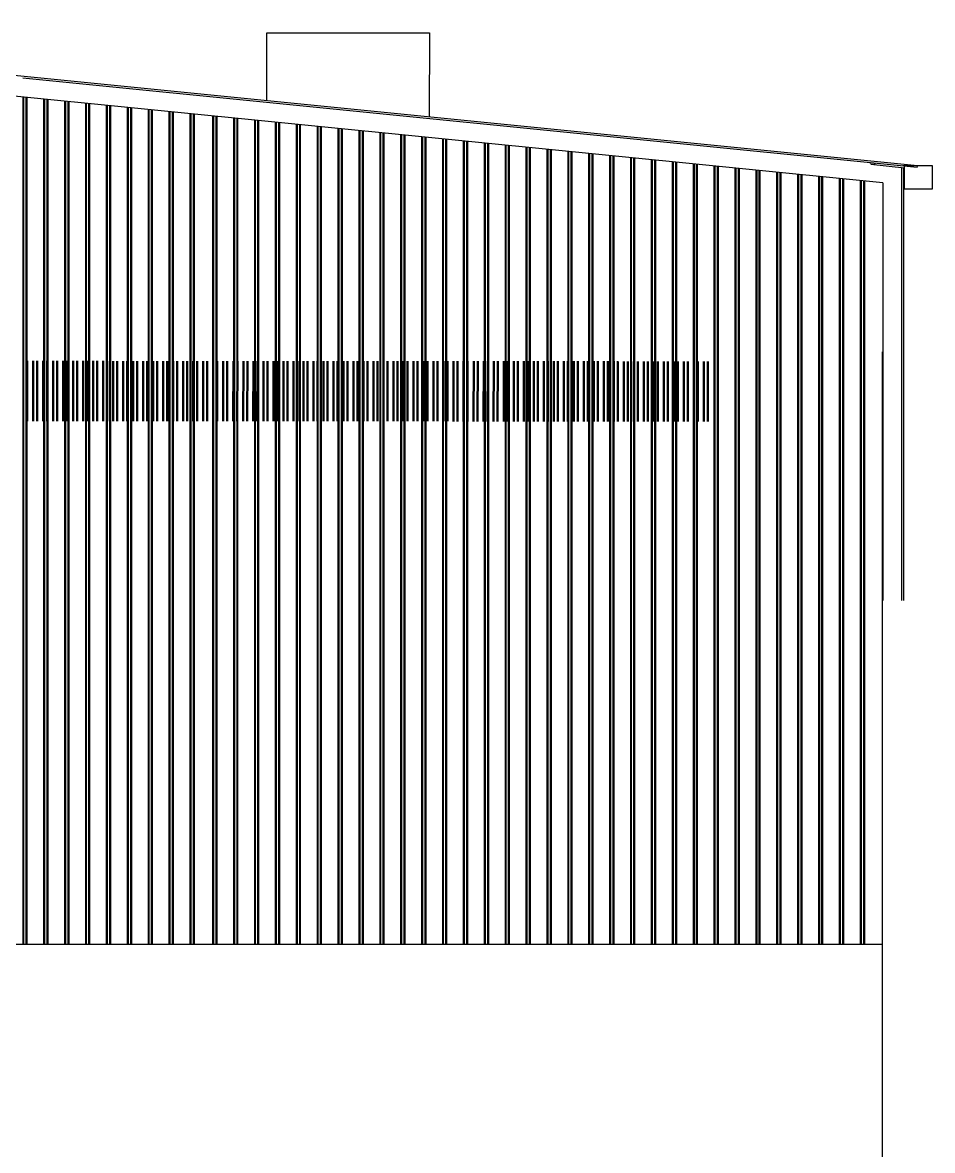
# Model space of a CAD drawing. Header units: metres. Extents: x 2267060 to 2267206, y 3909 to 3962.
# Drawn here: x 2267135.471 to 2267139.368, y 3948.358 to 3953.186 of the extents above; entities that cross this region are included whole.
import ezdxf

# ---------------------------------------------------------------- set-up
doc = ezdxf.new("R2010")
doc.units = ezdxf.units.M
doc.header["$LTSCALE"] = 3.5
doc.header["$MEASUREMENT"] = 0
doc.layers.get('0').update_dxf_attribs({"linetype": 'CONTINUOUS'})

msp = doc.modelspace()

# ---------------------------------------------------------------- linework, layer by layer
for p, q in [((2267139.30319, 3952.57292), (2267133.16419, 3953.186)), ((2267139.30319, 3952.57292), (2267133.16419, 3953.186)), ((2267136.51786, 3952.85322), (2267136.51805, 3953.14235)), ((2267136.51805, 3953.14235), (2267137.21437, 3953.1419)), ((2267137.21437, 3953.1419), (2267137.21247, 3952.78385)), ((2267139.15585, 3952.49973), (2267133.16617, 3953.0979)), ((2267139.15585, 3952.49973), (2267133.16617, 3953.0979)), ((2267139.3024, 3952.56501), (2267135.4722, 3952.94752)), ((2267139.3024, 3952.56501), (2267135.4722, 3952.94752)), ((2267135.4722, 3952.86761), (2267135.4722, 3949.24077)), ((2267135.4722, 3952.86761), (2267135.4722, 3949.24077)), ((2267135.47617, 3952.86721), (2267135.47617, 3949.24077)), ((2267135.47617, 3952.86721), (2267135.47617, 3949.24077)), ((2267135.48611, 3952.86622), (2267135.48611, 3949.24077)), ((2267135.48611, 3952.86622), (2267135.48611, 3949.24077)), ((2267135.49009, 3952.86582), (2267135.49009, 3949.24077)), ((2267135.49009, 3952.86582), (2267135.49009, 3949.24077)), ((2267135.56165, 3952.85867), (2267135.56165, 3949.24077)), ((2267135.56165, 3952.85867), (2267135.56165, 3949.24077)), ((2267135.56165, 3952.85867), (2267135.56165, 3949.24077)), ((2267135.56165, 3952.85867), (2267135.56165, 3949.24077)), ((2267135.56563, 3952.85828), (2267135.56563, 3949.24077)), ((2267135.56563, 3952.85828), (2267135.56563, 3949.24077)), ((2267135.56563, 3952.85828), (2267135.56563, 3949.24077)), ((2267135.56563, 3952.85828), (2267135.56563, 3949.24077)), ((2267135.57557, 3952.85728), (2267135.57557, 3949.24077)), ((2267135.57557, 3952.85728), (2267135.57557, 3949.24077)), ((2267135.57557, 3952.85728), (2267135.57557, 3949.24077)), ((2267135.57557, 3952.85728), (2267135.57557, 3949.24077)), ((2267135.57954, 3952.85689), (2267135.57954, 3949.24077)), ((2267135.57954, 3952.85689), (2267135.57954, 3949.24077)), ((2267135.57954, 3952.85689), (2267135.57954, 3949.24077)), ((2267135.57954, 3952.85689), (2267135.57954, 3949.24077)), ((2267135.65111, 3952.84974), (2267135.65111, 3949.24077)), ((2267135.65111, 3952.84974), (2267135.65111, 3949.24077)), ((2267135.65509, 3952.84934), (2267135.65509, 3949.24077)), ((2267135.65509, 3952.84934), (2267135.65509, 3949.24077)), ((2267135.66503, 3952.84835), (2267135.66503, 3949.24077)), ((2267135.66503, 3952.84835), (2267135.66503, 3949.24077)), ((2267135.669, 3952.84795), (2267135.669, 3949.24077)), ((2267135.669, 3952.84795), (2267135.669, 3949.24077)), ((2267135.74057, 3952.8408), (2267135.74057, 3949.24077)), ((2267135.74057, 3952.8408), (2267135.74057, 3949.24077)), ((2267135.74454, 3952.84041), (2267135.74454, 3949.24077)), ((2267135.74454, 3952.84041), (2267135.74454, 3949.24077)), ((2267135.75448, 3952.83942), (2267135.75448, 3949.24077)), ((2267135.75448, 3952.83942), (2267135.75448, 3949.24077)), ((2267135.75846, 3952.83902), (2267135.75846, 3949.24077)), ((2267135.75846, 3952.83902), (2267135.75846, 3949.24077)), ((2267135.83003, 3952.83187), (2267135.83003, 3949.24077)), ((2267135.83003, 3952.83187), (2267135.83003, 3949.24077)), ((2267135.834, 3952.83147), (2267135.834, 3949.24077)), ((2267135.834, 3952.83147), (2267135.834, 3949.24077)), ((2267135.84394, 3952.83048), (2267135.84394, 3949.24077)), ((2267135.84394, 3952.83048), (2267135.84394, 3949.24077)), ((2267135.84792, 3952.83008), (2267135.84792, 3949.24077)), ((2267135.84792, 3952.83008), (2267135.84792, 3949.24077)), ((2267135.91948, 3952.82294), (2267135.91948, 3949.24077)), ((2267135.91948, 3952.82294), (2267135.91948, 3949.24077)), ((2267135.92346, 3952.82254), (2267135.92346, 3949.24077)), ((2267135.92346, 3952.82254), (2267135.92346, 3949.24077)), ((2267135.9334, 3952.82155), (2267135.9334, 3949.24077)), ((2267135.9334, 3952.82155), (2267135.9334, 3949.24077)), ((2267135.93737, 3952.82115), (2267135.93737, 3949.24077)), ((2267135.93737, 3952.82115), (2267135.93737, 3949.24077)), ((2267136.00894, 3952.814), (2267136.00894, 3949.24077)), ((2267136.00894, 3952.814), (2267136.00894, 3949.24077)), ((2267136.01292, 3952.81361), (2267136.01292, 3949.24077)), ((2267136.01292, 3952.81361), (2267136.01292, 3949.24077)), ((2267136.02286, 3952.81261), (2267136.02286, 3949.24077)), ((2267136.02286, 3952.81261), (2267136.02286, 3949.24077)), ((2267136.02683, 3952.81222), (2267136.02683, 3949.24077)), ((2267136.02683, 3952.81222), (2267136.02683, 3949.24077)), ((2267136.0984, 3952.80507), (2267136.0984, 3949.24077)), ((2267136.0984, 3952.80507), (2267136.0984, 3949.24077)), ((2267136.10237, 3952.80467), (2267136.10237, 3949.24077)), ((2267136.10237, 3952.80467), (2267136.10237, 3949.24077)), ((2267136.11231, 3952.80368), (2267136.11231, 3949.24077)), ((2267136.11231, 3952.80368), (2267136.11231, 3949.24077)), ((2267136.11629, 3952.80328), (2267136.11629, 3949.24077)), ((2267136.11629, 3952.80328), (2267136.11629, 3949.24077)), ((2267136.18786, 3952.79614), (2267136.18786, 3949.24077)), ((2267136.18786, 3952.79614), (2267136.18786, 3949.24077)), ((2267136.19183, 3952.79574), (2267136.19183, 3949.24077)), ((2267136.19183, 3952.79574), (2267136.19183, 3949.24077)), ((2267136.20177, 3952.79475), (2267136.20177, 3949.24077)), ((2267136.20177, 3952.79475), (2267136.20177, 3949.24077)), ((2267136.20575, 3952.79435), (2267136.20575, 3949.24077)), ((2267136.20575, 3952.79435), (2267136.20575, 3949.24077)), ((2267136.28526, 3952.78641), (2267136.28526, 3949.24077)), ((2267136.28526, 3952.78641), (2267136.28526, 3949.24077)), ((2267136.28924, 3952.78601), (2267136.28924, 3949.24077)), ((2267136.28924, 3952.78601), (2267136.28924, 3949.24077)), ((2267136.29918, 3952.78502), (2267136.29918, 3949.24077)), ((2267136.29918, 3952.78502), (2267136.29918, 3949.24077)), ((2267136.30316, 3952.78462), (2267136.30316, 3949.24077)), ((2267136.30316, 3952.78462), (2267136.30316, 3949.24077)), ((2267136.37472, 3952.77747), (2267136.37472, 3949.24077)), ((2267136.37472, 3952.77747), (2267136.37472, 3949.24077)), ((2267136.3787, 3952.77708), (2267136.3787, 3949.24077)), ((2267136.3787, 3952.77708), (2267136.3787, 3949.24077)), ((2267136.38864, 3952.77608), (2267136.38864, 3949.24077)), ((2267136.38864, 3952.77608), (2267136.38864, 3949.24077)), ((2267136.39261, 3952.77569), (2267136.39261, 3949.24077)), ((2267136.39261, 3952.77569), (2267136.39261, 3949.24077)), ((2267136.46418, 3952.76854), (2267136.46418, 3949.24077)), ((2267136.46418, 3952.76854), (2267136.46418, 3949.24077)), ((2267136.46815, 3952.76814), (2267136.46815, 3949.24077)), ((2267136.46815, 3952.76814), (2267136.46815, 3949.24077)), ((2267136.47809, 3952.76715), (2267136.47809, 3949.24077)), ((2267136.47809, 3952.76715), (2267136.47809, 3949.24077)), ((2267136.48207, 3952.76675), (2267136.48207, 3949.24077)), ((2267136.48207, 3952.76675), (2267136.48207, 3949.24077)), ((2267136.55364, 3952.75961), (2267136.55364, 3949.24077)), ((2267136.55364, 3952.75961), (2267136.55364, 3949.24077)), ((2267136.55761, 3952.75921), (2267136.55761, 3949.24077)), ((2267136.55761, 3952.75921), (2267136.55761, 3949.24077)), ((2267136.56755, 3952.75822), (2267136.56755, 3949.24077)), ((2267136.56755, 3952.75822), (2267136.56755, 3949.24077)), ((2267136.57153, 3952.75782), (2267136.57153, 3949.24077)), ((2267136.57153, 3952.75782), (2267136.57153, 3949.24077)), ((2267136.64309, 3952.75067), (2267136.64309, 3949.24077)), ((2267136.64309, 3952.75067), (2267136.64309, 3949.24077)), ((2267136.64707, 3952.75028), (2267136.64707, 3949.24077)), ((2267136.64707, 3952.75028), (2267136.64707, 3949.24077)), ((2267136.65701, 3952.74928), (2267136.65701, 3949.24077)), ((2267136.65701, 3952.74928), (2267136.65701, 3949.24077)), ((2267136.66099, 3952.74889), (2267136.66099, 3949.24077)), ((2267136.66099, 3952.74889), (2267136.66099, 3949.24077)), ((2267136.73255, 3952.74174), (2267136.73255, 3949.24077)), ((2267136.73255, 3952.74174), (2267136.73255, 3949.24077)), ((2267136.73653, 3952.74134), (2267136.73653, 3949.24077)), ((2267136.73653, 3952.74134), (2267136.73653, 3949.24077)), ((2267136.74647, 3952.74035), (2267136.74647, 3949.24077)), ((2267136.74647, 3952.74035), (2267136.74647, 3949.24077)), ((2267136.75044, 3952.73995), (2267136.75044, 3949.24077)), ((2267136.75044, 3952.73995), (2267136.75044, 3949.24077)), ((2267136.82201, 3952.7328), (2267136.82201, 3949.24077)), ((2267136.82201, 3952.7328), (2267136.82201, 3949.24077)), ((2267136.82598, 3952.73241), (2267136.82598, 3949.24077)), ((2267136.82598, 3952.73241), (2267136.82598, 3949.24077)), ((2267136.83592, 3952.73142), (2267136.83592, 3949.24077)), ((2267136.83592, 3952.73142), (2267136.83592, 3949.24077)), ((2267136.8399, 3952.73102), (2267136.8399, 3949.24077)), ((2267136.8399, 3952.73102), (2267136.8399, 3949.24077)), ((2267136.91147, 3952.72387), (2267136.91147, 3949.24077)), ((2267136.91147, 3952.72387), (2267136.91147, 3949.24077)), ((2267136.91544, 3952.72347), (2267136.91544, 3949.24077)), ((2267136.91544, 3952.72347), (2267136.91544, 3949.24077)), ((2267136.92538, 3952.72248), (2267136.92538, 3949.24077)), ((2267136.92538, 3952.72248), (2267136.92538, 3949.24077)), ((2267136.92936, 3952.72208), (2267136.92936, 3949.24077)), ((2267136.92936, 3952.72208), (2267136.92936, 3949.24077)), ((2267137.00092, 3952.71494), (2267137.00092, 3949.24077)), ((2267137.00092, 3952.71494), (2267137.00092, 3949.24077)), ((2267137.0049, 3952.71454), (2267137.0049, 3949.24077)), ((2267137.0049, 3952.71454), (2267137.0049, 3949.24077)), ((2267137.01484, 3952.71355), (2267137.01484, 3949.24077)), ((2267137.01484, 3952.71355), (2267137.01484, 3949.24077)), ((2267137.01881, 3952.71315), (2267137.01881, 3949.24077)), ((2267137.01881, 3952.71315), (2267137.01881, 3949.24077)), ((2267137.09038, 3952.706), (2267137.09038, 3949.24077)), ((2267137.09038, 3952.706), (2267137.09038, 3949.24077)), ((2267137.09436, 3952.70561), (2267137.09436, 3949.24077)), ((2267137.09436, 3952.70561), (2267137.09436, 3949.24077)), ((2267137.1043, 3952.70461), (2267137.1043, 3949.24077)), ((2267137.1043, 3952.70461), (2267137.1043, 3949.24077)), ((2267137.10827, 3952.70422), (2267137.10827, 3949.24077)), ((2267137.10827, 3952.70422), (2267137.10827, 3949.24077)), ((2267137.17984, 3952.69707), (2267137.17984, 3949.24077)), ((2267137.17984, 3952.69707), (2267137.17984, 3949.24077)), ((2267137.18381, 3952.69667), (2267137.18381, 3949.24077)), ((2267137.18381, 3952.69667), (2267137.18381, 3949.24077)), ((2267137.19375, 3952.69568), (2267137.19375, 3949.24077)), ((2267137.19375, 3952.69568), (2267137.19375, 3949.24077)), ((2267137.19773, 3952.69528), (2267137.19773, 3949.24077)), ((2267137.19773, 3952.69528), (2267137.19773, 3949.24077)), ((2267137.2693, 3952.68814), (2267137.2693, 3949.24077)), ((2267137.2693, 3952.68814), (2267137.2693, 3949.24077)), ((2267137.27327, 3952.68774), (2267137.27327, 3949.24077)), ((2267137.27327, 3952.68774), (2267137.27327, 3949.24077)), ((2267137.28321, 3952.68675), (2267137.28321, 3949.24077)), ((2267137.28321, 3952.68675), (2267137.28321, 3949.24077)), ((2267137.28719, 3952.68635), (2267137.28719, 3949.24077)), ((2267137.28719, 3952.68635), (2267137.28719, 3949.24077)), ((2267137.35875, 3952.6792), (2267137.35875, 3949.24077)), ((2267137.35875, 3952.6792), (2267137.35875, 3949.24077)), ((2267137.36273, 3952.6788), (2267137.36273, 3949.24077)), ((2267137.36273, 3952.6788), (2267137.36273, 3949.24077)), ((2267137.37267, 3952.67781), (2267137.37267, 3949.24077)), ((2267137.37267, 3952.67781), (2267137.37267, 3949.24077)), ((2267137.37664, 3952.67741), (2267137.37664, 3949.24077)), ((2267137.37664, 3952.67741), (2267137.37664, 3949.24077)), ((2267137.44821, 3952.67027), (2267137.44821, 3949.24077)), ((2267137.44821, 3952.67027), (2267137.44821, 3949.24077)), ((2267137.45219, 3952.66987), (2267137.45219, 3949.24077)), ((2267137.45219, 3952.66987), (2267137.45219, 3949.24077)), ((2267137.46213, 3952.66888), (2267137.46213, 3949.24077)), ((2267137.46213, 3952.66888), (2267137.46213, 3949.24077)), ((2267137.4661, 3952.66848), (2267137.4661, 3949.24077)), ((2267137.4661, 3952.66848), (2267137.4661, 3949.24077)), ((2267137.53767, 3952.66133), (2267137.53767, 3949.24077)), ((2267137.53767, 3952.66133), (2267137.53767, 3949.24077)), ((2267137.54164, 3952.66094), (2267137.54164, 3949.24077)), ((2267137.54164, 3952.66094), (2267137.54164, 3949.24077)), ((2267137.55158, 3952.65994), (2267137.55158, 3949.24077)), ((2267137.55158, 3952.65994), (2267137.55158, 3949.24077)), ((2267137.55556, 3952.65955), (2267137.55556, 3949.24077)), ((2267137.55556, 3952.65955), (2267137.55556, 3949.24077)), ((2267137.62713, 3952.6524), (2267137.62713, 3949.24077)), ((2267137.62713, 3952.6524), (2267137.62713, 3949.24077)), ((2267137.6311, 3952.652), (2267137.6311, 3949.24077)), ((2267137.6311, 3952.652), (2267137.6311, 3949.24077)), ((2267137.64104, 3952.65101), (2267137.64104, 3949.24077)), ((2267137.64104, 3952.65101), (2267137.64104, 3949.24077)), ((2267137.64502, 3952.65061), (2267137.64502, 3949.24077)), ((2267137.64502, 3952.65061), (2267137.64502, 3949.24077)), ((2267137.71658, 3952.64347), (2267137.71658, 3949.24077)), ((2267137.71658, 3952.64347), (2267137.71658, 3949.24077)), ((2267137.72056, 3952.64307), (2267137.72056, 3949.24077)), ((2267137.72056, 3952.64307), (2267137.72056, 3949.24077)), ((2267137.7305, 3952.64208), (2267137.7305, 3949.24077)), ((2267137.7305, 3952.64208), (2267137.7305, 3949.24077)), ((2267137.73447, 3952.64168), (2267137.73447, 3949.24077)), ((2267137.73447, 3952.64168), (2267137.73447, 3949.24077)), ((2267137.80604, 3952.63453), (2267137.80604, 3949.24077)), ((2267137.80604, 3952.63453), (2267137.80604, 3949.24077)), ((2267137.81002, 3952.63414), (2267137.81002, 3949.24077)), ((2267137.81002, 3952.63414), (2267137.81002, 3949.24077)), ((2267137.81996, 3952.63314), (2267137.81996, 3949.24077)), ((2267137.81996, 3952.63314), (2267137.81996, 3949.24077)), ((2267137.82393, 3952.63275), (2267137.82393, 3949.24077)), ((2267137.82393, 3952.63275), (2267137.82393, 3949.24077)), ((2267137.8955, 3952.6256), (2267137.8955, 3949.24077)), ((2267137.8955, 3952.6256), (2267137.8955, 3949.24077)), ((2267137.89947, 3952.6252), (2267137.89947, 3949.24077)), ((2267137.89947, 3952.6252), (2267137.89947, 3949.24077)), ((2267137.90941, 3952.62421), (2267137.90941, 3949.24077)), ((2267137.90941, 3952.62421), (2267137.90941, 3949.24077)), ((2267137.91339, 3952.62381), (2267137.91339, 3949.24077)), ((2267137.91339, 3952.62381), (2267137.91339, 3949.24077)), ((2267137.98495, 3952.61666), (2267137.98495, 3949.24077)), ((2267137.98495, 3952.61666), (2267137.98495, 3949.24077)), ((2267137.98893, 3952.61627), (2267137.98893, 3949.24077)), ((2267137.98893, 3952.61627), (2267137.98893, 3949.24077)), ((2267137.99887, 3952.61528), (2267137.99887, 3949.24077)), ((2267137.99887, 3952.61528), (2267137.99887, 3949.24077)), ((2267138.00285, 3952.61488), (2267138.00285, 3949.24077)), ((2267138.00285, 3952.61488), (2267138.00285, 3949.24077)), ((2267138.07441, 3952.60773), (2267138.07441, 3949.24077)), ((2267138.07441, 3952.60773), (2267138.07441, 3949.24077)), ((2267138.07839, 3952.60733), (2267138.07839, 3949.24077)), ((2267138.07839, 3952.60733), (2267138.07839, 3949.24077)), ((2267138.08833, 3952.60634), (2267138.08833, 3949.24077)), ((2267138.08833, 3952.60634), (2267138.08833, 3949.24077)), ((2267138.0923, 3952.60594), (2267138.0923, 3949.24077)), ((2267138.0923, 3952.60594), (2267138.0923, 3949.24077)), ((2267138.16387, 3952.5988), (2267138.16387, 3949.24077)), ((2267138.16387, 3952.5988), (2267138.16387, 3949.24077)), ((2267138.16785, 3952.5984), (2267138.16785, 3949.24077)), ((2267138.16785, 3952.5984), (2267138.16785, 3949.24077)), ((2267138.17779, 3952.59741), (2267138.17779, 3949.24077)), ((2267138.17779, 3952.59741), (2267138.17779, 3949.24077)), ((2267138.18176, 3952.59701), (2267138.18176, 3949.24077)), ((2267138.18176, 3952.59701), (2267138.18176, 3949.24077)), ((2267138.25333, 3952.58986), (2267138.25333, 3949.24077)), ((2267138.25333, 3952.58986), (2267138.25333, 3949.24077)), ((2267138.2573, 3952.58947), (2267138.2573, 3949.24077)), ((2267138.2573, 3952.58947), (2267138.2573, 3949.24077)), ((2267138.26724, 3952.58847), (2267138.26724, 3949.24077)), ((2267138.26724, 3952.58847), (2267138.26724, 3949.24077)), ((2267138.27122, 3952.58808), (2267138.27122, 3949.24077)), ((2267138.27122, 3952.58808), (2267138.27122, 3949.24077)), ((2267138.34278, 3952.58093), (2267138.34278, 3949.24077)), ((2267138.34278, 3952.58093), (2267138.34278, 3949.24077)), ((2267138.34676, 3952.58053), (2267138.34676, 3949.24077)), ((2267138.34676, 3952.58053), (2267138.34676, 3949.24077)), ((2267138.3567, 3952.57954), (2267138.3567, 3949.24077)), ((2267138.3567, 3952.57954), (2267138.3567, 3949.24077)), ((2267138.36068, 3952.57914), (2267138.36068, 3949.24077)), ((2267138.36068, 3952.57914), (2267138.36068, 3949.24077)), ((2267138.43224, 3952.572), (2267138.43224, 3949.24077)), ((2267138.43224, 3952.572), (2267138.43224, 3949.24077)), ((2267138.43622, 3952.5716), (2267138.43622, 3949.24077)), ((2267138.43622, 3952.5716), (2267138.43622, 3949.24077)), ((2267138.44616, 3952.57061), (2267138.44616, 3949.24077)), ((2267138.44616, 3952.57061), (2267138.44616, 3949.24077)), ((2267138.45013, 3952.57021), (2267138.45013, 3949.24077)), ((2267138.45013, 3952.57021), (2267138.45013, 3949.24077)), ((2267138.5217, 3952.56306), (2267138.5217, 3949.24077)), ((2267138.5217, 3952.56306), (2267138.5217, 3949.24077)), ((2267138.52567, 3952.56266), (2267138.52567, 3949.24077)), ((2267138.52567, 3952.56266), (2267138.52567, 3949.24077)), ((2267138.53561, 3952.56167), (2267138.53561, 3949.24077)), ((2267138.53561, 3952.56167), (2267138.53561, 3949.24077)), ((2267138.53959, 3952.56128), (2267138.53959, 3949.24077)), ((2267138.53959, 3952.56128), (2267138.53959, 3949.24077)), ((2267138.61116, 3952.55413), (2267138.61116, 3949.24077)), ((2267138.61116, 3952.55413), (2267138.61116, 3949.24077)), ((2267138.61513, 3952.55373), (2267138.61513, 3949.24077)), ((2267138.61513, 3952.55373), (2267138.61513, 3949.24077)), ((2267138.62507, 3952.55274), (2267138.62507, 3949.24077)), ((2267138.62507, 3952.55274), (2267138.62507, 3949.24077)), ((2267138.62905, 3952.55234), (2267138.62905, 3949.24077)), ((2267138.62905, 3952.55234), (2267138.62905, 3949.24077)), ((2267138.70061, 3952.54519), (2267138.70061, 3949.24077)), ((2267138.70061, 3952.54519), (2267138.70061, 3949.24077)), ((2267138.70459, 3952.5448), (2267138.70459, 3949.24077)), ((2267138.70459, 3952.5448), (2267138.70459, 3949.24077)), ((2267138.71453, 3952.5438), (2267138.71453, 3949.24077)), ((2267138.71453, 3952.5438), (2267138.71453, 3949.24077)), ((2267138.71851, 3952.54341), (2267138.71851, 3949.24077)), ((2267138.71851, 3952.54341), (2267138.71851, 3949.24077)), ((2267139.11932, 3952.58249), (2267139.10033, 3952.58439)), ((2267139.11932, 3952.58249), (2267139.10033, 3952.58439)), ((2267139.1194, 3952.58328), (2267139.10041, 3952.58518)), ((2267139.1194, 3952.58328), (2267139.10041, 3952.58518)), ((2267139.24857, 3952.56334), (2267139.10409, 3952.57802)), ((2267139.24857, 3952.56334), (2267139.10409, 3952.57802)), ((2267139.23537, 3952.56522), (2267139.23537, 3950.71247)), ((2267139.23537, 3952.56522), (2267139.23537, 3950.71247)), ((2267139.36785, 3952.57308), (2267139.24137, 3952.57308)), ((2267139.36785, 3952.57308), (2267139.24137, 3952.57308)), ((2267139.24332, 3952.56441), (2267139.24332, 3950.71247)), ((2267139.24332, 3952.56441), (2267139.24332, 3950.71247)), ((2267139.24857, 3952.56334), (2267139.24857, 3952.57308)), ((2267139.24857, 3952.56334), (2267139.24857, 3952.57308)), ((2267139.24857, 3952.47427), (2267139.24857, 3952.56334)), ((2267139.24857, 3952.47427), (2267139.24857, 3952.56334)), ((2267139.3024, 3952.56501), (2267139.30319, 3952.57292)), ((2267139.3024, 3952.56501), (2267139.30319, 3952.57292)), ((2267139.36785, 3952.56581), (2267139.36785, 3952.57308)), ((2267139.36785, 3952.56581), (2267139.36785, 3952.57308)), ((2267139.36785, 3952.47427), (2267139.36785, 3952.56581)), ((2267139.36785, 3952.47427), (2267139.36785, 3952.56581)), ((2267138.79007, 3952.53626), (2267138.79007, 3949.24077)), ((2267138.79007, 3952.53626), (2267138.79007, 3949.24077)), ((2267138.79405, 3952.53586), (2267138.79405, 3949.24077)), ((2267138.79405, 3952.53586), (2267138.79405, 3949.24077)), ((2267138.80399, 3952.53487), (2267138.80399, 3949.24077)), ((2267138.80399, 3952.53487), (2267138.80399, 3949.24077)), ((2267138.80796, 3952.53447), (2267138.80796, 3949.24077)), ((2267138.80796, 3952.53447), (2267138.80796, 3949.24077)), ((2267138.87953, 3952.52733), (2267138.87953, 3949.24077)), ((2267138.87953, 3952.52733), (2267138.87953, 3949.24077)), ((2267138.8835, 3952.52693), (2267138.8835, 3949.24077)), ((2267138.8835, 3952.52693), (2267138.8835, 3949.24077)), ((2267138.89344, 3952.52594), (2267138.89344, 3949.24077)), ((2267138.89344, 3952.52594), (2267138.89344, 3949.24077)), ((2267138.89742, 3952.52554), (2267138.89742, 3949.24077)), ((2267138.89742, 3952.52554), (2267138.89742, 3949.24077)), ((2267138.96899, 3952.51839), (2267138.96899, 3949.24077)), ((2267138.96899, 3952.51839), (2267138.96899, 3949.24077)), ((2267138.97296, 3952.518), (2267138.97296, 3949.24077)), ((2267138.97296, 3952.518), (2267138.97296, 3949.24077)), ((2267138.9829, 3952.517), (2267138.9829, 3949.24077)), ((2267138.9829, 3952.517), (2267138.9829, 3949.24077)), ((2267138.98688, 3952.51661), (2267138.98688, 3949.24077)), ((2267138.98688, 3952.51661), (2267138.98688, 3949.24077)), ((2267139.05844, 3952.50946), (2267139.05844, 3949.24077)), ((2267139.05844, 3952.50946), (2267139.05844, 3949.24077)), ((2267139.06242, 3952.50906), (2267139.06242, 3949.24077)), ((2267139.06242, 3952.50906), (2267139.06242, 3949.24077)), ((2267139.07236, 3952.50807), (2267139.07236, 3949.24077)), ((2267139.07236, 3952.50807), (2267139.07236, 3949.24077)), ((2267139.07633, 3952.50767), (2267139.07633, 3949.24077)), ((2267139.07633, 3952.50767), (2267139.07633, 3949.24077)), ((2267139.15585, 3952.49973), (2267139.15585, 3950.71247)), ((2267139.15585, 3952.49973), (2267139.15585, 3950.71247)), ((2267139.24857, 3952.47427), (2267139.36785, 3952.47427)), ((2267139.24857, 3952.47427), (2267139.36785, 3952.47427)), ((2267135.47503, 3951.73758), (2267135.47486, 3951.48029)), ((2267135.47503, 3951.73758), (2267135.47486, 3951.48029)), ((2267135.48789, 3951.73757), (2267135.48773, 3951.48028)), ((2267135.48789, 3951.73757), (2267135.48773, 3951.48028)), ((2267135.49218, 3951.73757), (2267135.49201, 3951.48028)), ((2267135.49218, 3951.73757), (2267135.49201, 3951.48028)), ((2267135.51362, 3951.73755), (2267135.51345, 3951.48027)), ((2267135.51362, 3951.73755), (2267135.51345, 3951.48027)), ((2267135.51791, 3951.73755), (2267135.51774, 3951.48026)), ((2267135.51791, 3951.73755), (2267135.51774, 3951.48026)), ((2267135.53078, 3951.73754), (2267135.53061, 3951.48026)), ((2267135.53078, 3951.73754), (2267135.53061, 3951.48026)), ((2267135.53506, 3951.73754), (2267135.5349, 3951.48025)), ((2267135.53506, 3951.73754), (2267135.5349, 3951.48025)), ((2267135.5565, 3951.73753), (2267135.55634, 3951.48024)), ((2267135.5565, 3951.73753), (2267135.55634, 3951.48024)), ((2267135.56079, 3951.73752), (2267135.56062, 3951.48024)), ((2267135.56079, 3951.73752), (2267135.56062, 3951.48024)), ((2267135.57366, 3951.73751), (2267135.57349, 3951.48023)), ((2267135.57366, 3951.73751), (2267135.57349, 3951.48023)), ((2267135.57794, 3951.73751), (2267135.57778, 3951.48023)), ((2267135.57794, 3951.73751), (2267135.57778, 3951.48023)), ((2267135.59939, 3951.7375), (2267135.59922, 3951.48021)), ((2267135.59939, 3951.7375), (2267135.59922, 3951.48021)), ((2267135.60367, 3951.73749), (2267135.60351, 3951.48021)), ((2267135.60367, 3951.73749), (2267135.60351, 3951.48021)), ((2267135.61654, 3951.73749), (2267135.61637, 3951.4802)), ((2267135.61654, 3951.73749), (2267135.61637, 3951.4802)), ((2267135.62083, 3951.73748), (2267135.62066, 3951.4802)), ((2267135.62083, 3951.73748), (2267135.62066, 3951.4802)), ((2267135.64227, 3951.73747), (2267135.6421, 3951.48018)), ((2267135.64227, 3951.73747), (2267135.6421, 3951.48018)), ((2267135.64655, 3951.73747), (2267135.64639, 3951.48018)), ((2267135.64655, 3951.73747), (2267135.64639, 3951.48018)), ((2267135.65942, 3951.73746), (2267135.65925, 3951.48017)), ((2267135.65942, 3951.73746), (2267135.65925, 3951.48017)), ((2267135.66371, 3951.73746), (2267135.66354, 3951.48017)), ((2267135.66371, 3951.73746), (2267135.66354, 3951.48017)), ((2267135.68515, 3951.73744), (2267135.68498, 3951.48015)), ((2267135.68515, 3951.73744), (2267135.68498, 3951.48015)), ((2267135.68944, 3951.73744), (2267135.68927, 3951.48015)), ((2267135.68944, 3951.73744), (2267135.68927, 3951.48015)), ((2267135.7023, 3951.73743), (2267135.70213, 3951.48014)), ((2267135.7023, 3951.73743), (2267135.70213, 3951.48014)), ((2267135.70659, 3951.73743), (2267135.70642, 3951.48014)), ((2267135.70659, 3951.73743), (2267135.70642, 3951.48014)), ((2267135.72803, 3951.73741), (2267135.72786, 3951.48013)), ((2267135.72803, 3951.73741), (2267135.72786, 3951.48013)), ((2267135.73232, 3951.73741), (2267135.73215, 3951.48012)), ((2267135.73232, 3951.73741), (2267135.73215, 3951.48012)), ((2267135.74518, 3951.7374), (2267135.74501, 3951.48012)), ((2267135.74518, 3951.7374), (2267135.74501, 3951.48012)), ((2267135.74947, 3951.7374), (2267135.7493, 3951.48011)), ((2267135.74947, 3951.7374), (2267135.7493, 3951.48011)), ((2267135.77091, 3951.73739), (2267135.77074, 3951.4801)), ((2267135.77091, 3951.73739), (2267135.77074, 3951.4801)), ((2267135.7752, 3951.73738), (2267135.77503, 3951.4801)), ((2267135.7752, 3951.73738), (2267135.77503, 3951.4801)), ((2267135.78806, 3951.73737), (2267135.78789, 3951.48009)), ((2267135.78806, 3951.73737), (2267135.78789, 3951.48009)), ((2267135.79235, 3951.73737), (2267135.79218, 3951.48008)), ((2267135.79235, 3951.73737), (2267135.79218, 3951.48008)), ((2267135.81379, 3951.73736), (2267135.81362, 3951.48007)), ((2267135.81379, 3951.73736), (2267135.81362, 3951.48007)), ((2267135.81808, 3951.73735), (2267135.81791, 3951.48007)), ((2267135.81808, 3951.73735), (2267135.81791, 3951.48007)), ((2267135.83094, 3951.73735), (2267135.83077, 3951.48006)), ((2267135.83094, 3951.73735), (2267135.83077, 3951.48006)), ((2267135.83523, 3951.73734), (2267135.83506, 3951.48006)), ((2267135.83523, 3951.73734), (2267135.83506, 3951.48006)), ((2267135.85667, 3951.73733), (2267135.8565, 3951.48004)), ((2267135.85667, 3951.73733), (2267135.8565, 3951.48004)), ((2267135.86096, 3951.73733), (2267135.86079, 3951.48004)), ((2267135.86096, 3951.73733), (2267135.86079, 3951.48004)), ((2267135.87382, 3951.73732), (2267135.87366, 3951.48003)), ((2267135.87382, 3951.73732), (2267135.87366, 3951.48003)), ((2267135.87811, 3951.73732), (2267135.87794, 3951.48003)), ((2267135.87811, 3951.73732), (2267135.87794, 3951.48003)), ((2267135.89955, 3951.7373), (2267135.89938, 3951.48001)), ((2267135.89955, 3951.7373), (2267135.89938, 3951.48001)), ((2267135.90384, 3951.7373), (2267135.90367, 3951.48001)), ((2267135.90384, 3951.7373), (2267135.90367, 3951.48001)), ((2267135.91671, 3951.73729), (2267135.91654, 3951.48)), ((2267135.91671, 3951.73729), (2267135.91654, 3951.48)), ((2267135.92099, 3951.73729), (2267135.92083, 3951.48)), ((2267135.92099, 3951.73729), (2267135.92083, 3951.48)), ((2267135.94243, 3951.73727), (2267135.94227, 3951.47999)), ((2267135.94243, 3951.73727), (2267135.94227, 3951.47999)), ((2267135.94672, 3951.73727), (2267135.94655, 3951.47998)), ((2267135.94672, 3951.73727), (2267135.94655, 3951.47998)), ((2267135.95959, 3951.73726), (2267135.95942, 3951.47998)), ((2267135.95959, 3951.73726), (2267135.95942, 3951.47998)), ((2267135.96387, 3951.73726), (2267135.96371, 3951.47997)), ((2267135.96387, 3951.73726), (2267135.96371, 3951.47997)), ((2267135.98532, 3951.73725), (2267135.98515, 3951.47996)), ((2267135.98532, 3951.73725), (2267135.98515, 3951.47996)), ((2267135.9896, 3951.73724), (2267135.98943, 3951.47996)), ((2267135.9896, 3951.73724), (2267135.98943, 3951.47996)), ((2267136.00247, 3951.73723), (2267136.0023, 3951.47995)), ((2267136.00247, 3951.73723), (2267136.0023, 3951.47995)), ((2267136.00676, 3951.73723), (2267136.00659, 3951.47994)), ((2267136.00676, 3951.73723), (2267136.00659, 3951.47994)), ((2267136.0282, 3951.73722), (2267136.02803, 3951.47993)), ((2267136.0282, 3951.73722), (2267136.02803, 3951.47993)), ((2267136.03248, 3951.73721), (2267136.03232, 3951.47993)), ((2267136.03248, 3951.73721), (2267136.03232, 3951.47993)), ((2267136.04535, 3951.73721), (2267136.04518, 3951.47992)), ((2267136.04535, 3951.73721), (2267136.04518, 3951.47992)), ((2267136.04964, 3951.7372), (2267136.04947, 3951.47992)), ((2267136.04964, 3951.7372), (2267136.04947, 3951.47992)), ((2267136.07108, 3951.73719), (2267136.07091, 3951.4799)), ((2267136.07108, 3951.73719), (2267136.07091, 3951.4799)), ((2267136.07537, 3951.73719), (2267136.0752, 3951.4799)), ((2267136.07537, 3951.73719), (2267136.0752, 3951.4799)), ((2267136.08823, 3951.73718), (2267136.08806, 3951.47989)), ((2267136.08823, 3951.73718), (2267136.08806, 3951.47989)), ((2267136.09252, 3951.73718), (2267136.09235, 3951.47989)), ((2267136.09252, 3951.73718), (2267136.09235, 3951.47989)), ((2267136.11396, 3951.73716), (2267136.11379, 3951.47987)), ((2267136.11396, 3951.73716), (2267136.11379, 3951.47987)), ((2267136.11825, 3951.73716), (2267136.11808, 3951.47987)), ((2267136.11825, 3951.73716), (2267136.11808, 3951.47987)), ((2267136.13111, 3951.73715), (2267136.13094, 3951.47986)), ((2267136.13111, 3951.73715), (2267136.13094, 3951.47986)), ((2267136.1354, 3951.73715), (2267136.13523, 3951.47986)), ((2267136.1354, 3951.73715), (2267136.13523, 3951.47986)), ((2267136.15684, 3951.73713), (2267136.15667, 3951.47985)), ((2267136.15684, 3951.73713), (2267136.15667, 3951.47985)), ((2267136.16113, 3951.73713), (2267136.16096, 3951.47984)), ((2267136.16113, 3951.73713), (2267136.16096, 3951.47984)), ((2267136.17399, 3951.73712), (2267136.17382, 3951.47984)), ((2267136.17399, 3951.73712), (2267136.17382, 3951.47984)), ((2267136.17828, 3951.73712), (2267136.17811, 3951.47983)), ((2267136.17828, 3951.73712), (2267136.17811, 3951.47983)), ((2267136.19972, 3951.73711), (2267136.19955, 3951.47982)), ((2267136.19972, 3951.73711), (2267136.19955, 3951.47982)), ((2267136.20401, 3951.7371), (2267136.20384, 3951.47982)), ((2267136.20401, 3951.7371), (2267136.20384, 3951.47982)), ((2267136.21687, 3951.73709), (2267136.2167, 3951.47981)), ((2267136.21687, 3951.73709), (2267136.2167, 3951.47981)), ((2267136.22116, 3951.73709), (2267136.22099, 3951.4798)), ((2267136.22116, 3951.73709), (2267136.22099, 3951.4798)), ((2267136.2426, 3951.73708), (2267136.24243, 3951.47979)), ((2267136.2426, 3951.73708), (2267136.24243, 3951.47979)), ((2267136.24689, 3951.73707), (2267136.24672, 3951.47979)), ((2267136.24689, 3951.73707), (2267136.24672, 3951.47979)), ((2267136.25975, 3951.73707), (2267136.25959, 3951.47978)), ((2267136.25975, 3951.73707), (2267136.25959, 3951.47978)), ((2267136.26404, 3951.73706), (2267136.26387, 3951.47978)), ((2267136.26404, 3951.73706), (2267136.26387, 3951.47978)), ((2267136.28548, 3951.73705), (2267136.28531, 3951.47976)), ((2267136.28548, 3951.73705), (2267136.28531, 3951.47976)), ((2267136.28977, 3951.73705), (2267136.2896, 3951.47976)), ((2267136.28977, 3951.73705), (2267136.2896, 3951.47976)), ((2267136.30264, 3951.73704), (2267136.30247, 3951.47975)), ((2267136.30264, 3951.73704), (2267136.30247, 3951.47975)), ((2267136.30692, 3951.73704), (2267136.30676, 3951.47975)), ((2267136.30692, 3951.73704), (2267136.30676, 3951.47975)), ((2267136.32836, 3951.73702), (2267136.3282, 3951.47973)), ((2267136.32836, 3951.73702), (2267136.3282, 3951.47973)), ((2267136.33265, 3951.73702), (2267136.33248, 3951.47973)), ((2267136.33265, 3951.73702), (2267136.33248, 3951.47973)), ((2267136.34552, 3951.73701), (2267136.34535, 3951.47972)), ((2267136.34552, 3951.73701), (2267136.34535, 3951.47972)), ((2267136.3498, 3951.73701), (2267136.34964, 3951.47972)), ((2267136.3498, 3951.73701), (2267136.34964, 3951.47972)), ((2267136.37124, 3951.73699), (2267136.37108, 3951.47971)), ((2267136.37124, 3951.73699), (2267136.37108, 3951.47971)), ((2267136.37553, 3951.73699), (2267136.37536, 3951.4797)), ((2267136.37553, 3951.73699), (2267136.37536, 3951.4797)), ((2267136.3884, 3951.73698), (2267136.38823, 3951.4797)), ((2267136.3884, 3951.73698), (2267136.38823, 3951.4797)), ((2267136.39269, 3951.73698), (2267136.39252, 3951.47969)), ((2267136.39269, 3951.73698), (2267136.39252, 3951.47969)), ((2267136.41413, 3951.73696), (2267136.41396, 3951.47968)), ((2267136.41413, 3951.73696), (2267136.41396, 3951.47968)), ((2267136.41841, 3951.73696), (2267136.41825, 3951.47968)), ((2267136.41841, 3951.73696), (2267136.41825, 3951.47968)), ((2267136.43128, 3951.73695), (2267136.43111, 3951.47967)), ((2267136.43128, 3951.73695), (2267136.43111, 3951.47967)), ((2267136.43557, 3951.73695), (2267136.4354, 3951.47966)), ((2267136.43557, 3951.73695), (2267136.4354, 3951.47966)), ((2267136.45701, 3951.73694), (2267136.45684, 3951.47965)), ((2267136.45701, 3951.73694), (2267136.45684, 3951.47965)), ((2267136.4613, 3951.73693), (2267136.46113, 3951.47965)), ((2267136.4613, 3951.73693), (2267136.46113, 3951.47965)), ((2267136.47416, 3951.73693), (2267136.47399, 3951.47964)), ((2267136.47416, 3951.73693), (2267136.47399, 3951.47964)), ((2267136.47845, 3951.73692), (2267136.47828, 3951.47964)), ((2267136.47845, 3951.73692), (2267136.47828, 3951.47964)), ((2267136.49989, 3951.73691), (2267136.49972, 3951.47962)), ((2267136.49989, 3951.73691), (2267136.49972, 3951.47962)), ((2267136.50418, 3951.73691), (2267136.50401, 3951.47962)), ((2267136.50418, 3951.73691), (2267136.50401, 3951.47962)), ((2267136.51704, 3951.7369), (2267136.51687, 3951.47961)), ((2267136.51704, 3951.7369), (2267136.51687, 3951.47961)), ((2267136.52133, 3951.73689), (2267136.52116, 3951.47961)), ((2267136.52133, 3951.73689), (2267136.52116, 3951.47961)), ((2267136.54277, 3951.73688), (2267136.5426, 3951.47959)), ((2267136.54277, 3951.73688), (2267136.5426, 3951.47959)), ((2267136.54706, 3951.73688), (2267136.54689, 3951.47959)), ((2267136.54706, 3951.73688), (2267136.54689, 3951.47959)), ((2267136.55992, 3951.73687), (2267136.55975, 3951.47958)), ((2267136.55992, 3951.73687), (2267136.55975, 3951.47958)), ((2267136.56421, 3951.73687), (2267136.56404, 3951.47958)), ((2267136.56421, 3951.73687), (2267136.56404, 3951.47958)), ((2267136.58565, 3951.73685), (2267136.58548, 3951.47957)), ((2267136.58565, 3951.73685), (2267136.58548, 3951.47957)), ((2267136.58994, 3951.73685), (2267136.58977, 3951.47956)), ((2267136.58994, 3951.73685), (2267136.58977, 3951.47956)), ((2267136.6028, 3951.73684), (2267136.60263, 3951.47956)), ((2267136.6028, 3951.73684), (2267136.60263, 3951.47956)), ((2267136.60709, 3951.73684), (2267136.60692, 3951.47955)), ((2267136.60709, 3951.73684), (2267136.60692, 3951.47955)), ((2267136.62853, 3951.73682), (2267136.62836, 3951.47954)), ((2267136.62853, 3951.73682), (2267136.62836, 3951.47954)), ((2267136.63282, 3951.73682), (2267136.63265, 3951.47954)), ((2267136.63282, 3951.73682), (2267136.63265, 3951.47954)), ((2267136.64568, 3951.73681), (2267136.64552, 3951.47953)), ((2267136.64568, 3951.73681), (2267136.64552, 3951.47953)), ((2267136.64997, 3951.73681), (2267136.6498, 3951.47952)), ((2267136.64997, 3951.73681), (2267136.6498, 3951.47952)), ((2267136.67141, 3951.7368), (2267136.67124, 3951.47951)), ((2267136.67141, 3951.7368), (2267136.67124, 3951.47951)), ((2267136.6757, 3951.73679), (2267136.67553, 3951.47951)), ((2267136.6757, 3951.73679), (2267136.67553, 3951.47951)), ((2267136.68857, 3951.73679), (2267136.6884, 3951.4795)), ((2267136.68857, 3951.73679), (2267136.6884, 3951.4795)), ((2267136.69285, 3951.73678), (2267136.69268, 3951.4795)), ((2267136.69285, 3951.73678), (2267136.69268, 3951.4795)), ((2267136.71429, 3951.73677), (2267136.71413, 3951.47948)), ((2267136.71429, 3951.73677), (2267136.71413, 3951.47948)), ((2267136.71858, 3951.73677), (2267136.71841, 3951.47948)), ((2267136.71858, 3951.73677), (2267136.71841, 3951.47948)), ((2267136.73145, 3951.73676), (2267136.73128, 3951.47947)), ((2267136.73145, 3951.73676), (2267136.73128, 3951.47947)), ((2267136.73573, 3951.73675), (2267136.73557, 3951.47947)), ((2267136.73573, 3951.73675), (2267136.73557, 3951.47947)), ((2267136.75717, 3951.73674), (2267136.75701, 3951.47945)), ((2267136.75717, 3951.73674), (2267136.75701, 3951.47945)), ((2267136.76146, 3951.73674), (2267136.76129, 3951.47945)), ((2267136.76146, 3951.73674), (2267136.76129, 3951.47945)), ((2267136.77433, 3951.73673), (2267136.77416, 3951.47944)), ((2267136.77433, 3951.73673), (2267136.77416, 3951.47944)), ((2267136.77862, 3951.73673), (2267136.77845, 3951.47944)), ((2267136.77862, 3951.73673), (2267136.77845, 3951.47944)), ((2267136.80006, 3951.73671), (2267136.79989, 3951.47943)), ((2267136.80006, 3951.73671), (2267136.79989, 3951.47943)), ((2267136.80434, 3951.73671), (2267136.80418, 3951.47942)), ((2267136.80434, 3951.73671), (2267136.80418, 3951.47942)), ((2267136.81721, 3951.7367), (2267136.81704, 3951.47941)), ((2267136.81721, 3951.7367), (2267136.81704, 3951.47941)), ((2267136.8215, 3951.7367), (2267136.82133, 3951.47941)), ((2267136.8215, 3951.7367), (2267136.82133, 3951.47941)), ((2267136.84294, 3951.73668), (2267136.84277, 3951.4794)), ((2267136.84294, 3951.73668), (2267136.84277, 3951.4794)), ((2267136.84723, 3951.73668), (2267136.84706, 3951.4794)), ((2267136.84723, 3951.73668), (2267136.84706, 3951.4794)), ((2267136.86009, 3951.73667), (2267136.85992, 3951.47939)), ((2267136.86009, 3951.73667), (2267136.85992, 3951.47939)), ((2267136.86438, 3951.73667), (2267136.86421, 3951.47938)), ((2267136.86438, 3951.73667), (2267136.86421, 3951.47938)), ((2267136.88582, 3951.73666), (2267136.88565, 3951.47937)), ((2267136.88582, 3951.73666), (2267136.88565, 3951.47937)), ((2267136.89011, 3951.73665), (2267136.88994, 3951.47937)), ((2267136.89011, 3951.73665), (2267136.88994, 3951.47937)), ((2267136.90297, 3951.73665), (2267136.9028, 3951.47936)), ((2267136.90297, 3951.73665), (2267136.9028, 3951.47936)), ((2267136.90726, 3951.73664), (2267136.90709, 3951.47936)), ((2267136.90726, 3951.73664), (2267136.90709, 3951.47936)), ((2267136.9287, 3951.73663), (2267136.92853, 3951.47934)), ((2267136.9287, 3951.73663), (2267136.92853, 3951.47934)), ((2267136.93299, 3951.73663), (2267136.93282, 3951.47934)), ((2267136.93299, 3951.73663), (2267136.93282, 3951.47934)), ((2267136.94585, 3951.73662), (2267136.94568, 3951.47933)), ((2267136.94585, 3951.73662), (2267136.94568, 3951.47933)), ((2267136.95014, 3951.73661), (2267136.94997, 3951.47933)), ((2267136.95014, 3951.73661), (2267136.94997, 3951.47933)), ((2267136.97158, 3951.7366), (2267136.97141, 3951.47931)), ((2267136.97158, 3951.7366), (2267136.97141, 3951.47931)), ((2267136.97587, 3951.7366), (2267136.9757, 3951.47931)), ((2267136.97587, 3951.7366), (2267136.9757, 3951.47931)), ((2267136.98873, 3951.73659), (2267136.98856, 3951.4793)), ((2267136.98873, 3951.73659), (2267136.98856, 3951.4793)), ((2267136.99302, 3951.73659), (2267136.99285, 3951.4793)), ((2267136.99302, 3951.73659), (2267136.99285, 3951.4793)), ((2267137.01446, 3951.73657), (2267137.01429, 3951.47929)), ((2267137.01446, 3951.73657), (2267137.01429, 3951.47929)), ((2267137.01875, 3951.73657), (2267137.01858, 3951.47928)), ((2267137.01875, 3951.73657), (2267137.01858, 3951.47928)), ((2267137.03161, 3951.73656), (2267137.03145, 3951.47927)), ((2267137.03161, 3951.73656), (2267137.03145, 3951.47927)), ((2267137.0359, 3951.73656), (2267137.03573, 3951.47927)), ((2267137.0359, 3951.73656), (2267137.03573, 3951.47927)), ((2267137.05734, 3951.73654), (2267137.05717, 3951.47926)), ((2267137.05734, 3951.73654), (2267137.05717, 3951.47926)), ((2267137.06163, 3951.73654), (2267137.06146, 3951.47926)), ((2267137.06163, 3951.73654), (2267137.06146, 3951.47926)), ((2267137.07449, 3951.73653), (2267137.07433, 3951.47925)), ((2267137.07449, 3951.73653), (2267137.07433, 3951.47925)), ((2267137.07878, 3951.73653), (2267137.07861, 3951.47924)), ((2267137.07878, 3951.73653), (2267137.07861, 3951.47924)), ((2267137.10022, 3951.73652), (2267137.10006, 3951.47923)), ((2267137.10022, 3951.73652), (2267137.10006, 3951.47923)), ((2267137.10451, 3951.73651), (2267137.10434, 3951.47923)), ((2267137.10451, 3951.73651), (2267137.10434, 3951.47923)), ((2267137.11738, 3951.73651), (2267137.11721, 3951.47922)), ((2267137.11738, 3951.73651), (2267137.11721, 3951.47922)), ((2267137.12166, 3951.7365), (2267137.1215, 3951.47922)), ((2267137.12166, 3951.7365), (2267137.1215, 3951.47922)), ((2267137.1431, 3951.73649), (2267137.14294, 3951.4792)), ((2267137.1431, 3951.73649), (2267137.14294, 3951.4792)), ((2267137.14739, 3951.73649), (2267137.14722, 3951.4792)), ((2267137.14739, 3951.73649), (2267137.14722, 3951.4792)), ((2267137.16026, 3951.73648), (2267137.16009, 3951.47919)), ((2267137.16026, 3951.73648), (2267137.16009, 3951.47919)), ((2267137.16455, 3951.73647), (2267137.16438, 3951.47919)), ((2267137.16455, 3951.73647), (2267137.16438, 3951.47919)), ((2267137.18599, 3951.73646), (2267137.18582, 3951.47917)), ((2267137.18599, 3951.73646), (2267137.18582, 3951.47917)), ((2267137.19027, 3951.73646), (2267137.19011, 3951.47917)), ((2267137.19027, 3951.73646), (2267137.19011, 3951.47917)), ((2267137.20314, 3951.73645), (2267137.20297, 3951.47916)), ((2267137.20314, 3951.73645), (2267137.20297, 3951.47916)), ((2267137.20743, 3951.73645), (2267137.20726, 3951.47916)), ((2267137.20743, 3951.73645), (2267137.20726, 3951.47916)), ((2267137.22887, 3951.73643), (2267137.2287, 3951.47915)), ((2267137.22887, 3951.73643), (2267137.2287, 3951.47915)), ((2267137.23315, 3951.73643), (2267137.23299, 3951.47914)), ((2267137.23315, 3951.73643), (2267137.23299, 3951.47914)), ((2267137.24602, 3951.73642), (2267137.24585, 3951.47913)), ((2267137.24602, 3951.73642), (2267137.24585, 3951.47913)), ((2267137.25031, 3951.73642), (2267137.25014, 3951.47913)), ((2267137.25031, 3951.73642), (2267137.25014, 3951.47913)), ((2267137.27175, 3951.7364), (2267137.27158, 3951.47912)), ((2267137.27175, 3951.7364), (2267137.27158, 3951.47912)), ((2267137.27604, 3951.7364), (2267137.27587, 3951.47911)), ((2267137.27604, 3951.7364), (2267137.27587, 3951.47911)), ((2267137.2889, 3951.73639), (2267137.28873, 3951.47911)), ((2267137.2889, 3951.73639), (2267137.28873, 3951.47911)), ((2267137.29319, 3951.73639), (2267137.29302, 3951.4791)), ((2267137.29319, 3951.73639), (2267137.29302, 3951.4791)), ((2267137.31463, 3951.73638), (2267137.31446, 3951.47909)), ((2267137.31463, 3951.73638), (2267137.31446, 3951.47909)), ((2267137.31892, 3951.73637), (2267137.31875, 3951.47909)), ((2267137.31892, 3951.73637), (2267137.31875, 3951.47909)), ((2267137.33178, 3951.73637), (2267137.33161, 3951.47908)), ((2267137.33178, 3951.73637), (2267137.33161, 3951.47908)), ((2267137.33607, 3951.73636), (2267137.3359, 3951.47908)), ((2267137.33607, 3951.73636), (2267137.3359, 3951.47908)), ((2267137.35751, 3951.73635), (2267137.35734, 3951.47906)), ((2267137.35751, 3951.73635), (2267137.35734, 3951.47906)), ((2267137.3618, 3951.73635), (2267137.36163, 3951.47906)), ((2267137.3618, 3951.73635), (2267137.36163, 3951.47906)), ((2267137.37466, 3951.73634), (2267137.37449, 3951.47905)), ((2267137.37466, 3951.73634), (2267137.37449, 3951.47905)), ((2267137.37895, 3951.73633), (2267137.37878, 3951.47905)), ((2267137.37895, 3951.73633), (2267137.37878, 3951.47905)), ((2267137.40039, 3951.73632), (2267137.40022, 3951.47903)), ((2267137.40039, 3951.73632), (2267137.40022, 3951.47903)), ((2267137.40468, 3951.73632), (2267137.40451, 3951.47903)), ((2267137.40468, 3951.73632), (2267137.40451, 3951.47903)), ((2267137.41754, 3951.73631), (2267137.41738, 3951.47902)), ((2267137.41754, 3951.73631), (2267137.41738, 3951.47902)), ((2267137.42183, 3951.73631), (2267137.42166, 3951.47902)), ((2267137.42183, 3951.73631), (2267137.42166, 3951.47902)), ((2267137.44327, 3951.73629), (2267137.4431, 3951.47901)), ((2267137.44327, 3951.73629), (2267137.4431, 3951.47901)), ((2267137.44756, 3951.73629), (2267137.44739, 3951.479)), ((2267137.44756, 3951.73629), (2267137.44739, 3951.479)), ((2267137.46042, 3951.73628), (2267137.46026, 3951.47899)), ((2267137.46042, 3951.73628), (2267137.46026, 3951.47899)), ((2267137.46471, 3951.73628), (2267137.46454, 3951.47899)), ((2267137.46471, 3951.73628), (2267137.46454, 3951.47899)), ((2267137.48615, 3951.73626), (2267137.48599, 3951.47898)), ((2267137.48615, 3951.73626), (2267137.48599, 3951.47898)), ((2267137.49044, 3951.73626), (2267137.49027, 3951.47897)), ((2267137.49044, 3951.73626), (2267137.49027, 3951.47897)), ((2267137.50331, 3951.73625), (2267137.50314, 3951.47897)), ((2267137.50331, 3951.73625), (2267137.50314, 3951.47897)), ((2267137.50759, 3951.73625), (2267137.50743, 3951.47896)), ((2267137.50759, 3951.73625), (2267137.50743, 3951.47896)), ((2267137.52903, 3951.73624), (2267137.52887, 3951.47895)), ((2267137.52903, 3951.73624), (2267137.52887, 3951.47895)), ((2267137.53332, 3951.73623), (2267137.53315, 3951.47895)), ((2267137.53332, 3951.73623), (2267137.53315, 3951.47895)), ((2267137.54619, 3951.73622), (2267137.54602, 3951.47894)), ((2267137.54619, 3951.73622), (2267137.54602, 3951.47894)), ((2267137.55048, 3951.73622), (2267137.55031, 3951.47894)), ((2267137.55048, 3951.73622), (2267137.55031, 3951.47894)), ((2267137.57192, 3951.73621), (2267137.57175, 3951.47892)), ((2267137.57192, 3951.73621), (2267137.57175, 3951.47892)), ((2267137.5762, 3951.73621), (2267137.57604, 3951.47892)), ((2267137.5762, 3951.73621), (2267137.57604, 3951.47892)), ((2267137.58907, 3951.7362), (2267137.5889, 3951.47891)), ((2267137.58907, 3951.7362), (2267137.5889, 3951.47891)), ((2267137.59336, 3951.73619), (2267137.59319, 3951.47891)), ((2267137.59336, 3951.73619), (2267137.59319, 3951.47891)), ((2267137.6148, 3951.73618), (2267137.61463, 3951.47889)), ((2267137.6148, 3951.73618), (2267137.61463, 3951.47889)), ((2267137.61908, 3951.73618), (2267137.61892, 3951.47889)), ((2267137.61908, 3951.73618), (2267137.61892, 3951.47889)), ((2267137.63195, 3951.73617), (2267137.63178, 3951.47888)), ((2267137.63195, 3951.73617), (2267137.63178, 3951.47888)), ((2267137.63624, 3951.73617), (2267137.63607, 3951.47888)), ((2267137.63624, 3951.73617), (2267137.63607, 3951.47888)), ((2267137.65768, 3951.73615), (2267137.65751, 3951.47887)), ((2267137.65768, 3951.73615), (2267137.65751, 3951.47887)), ((2267137.66197, 3951.73615), (2267137.6618, 3951.47886)), ((2267137.66197, 3951.73615), (2267137.6618, 3951.47886)), ((2267137.67483, 3951.73614), (2267137.67466, 3951.47885)), ((2267137.67483, 3951.73614), (2267137.67466, 3951.47885)), ((2267137.67912, 3951.73614), (2267137.67895, 3951.47885)), ((2267137.67912, 3951.73614), (2267137.67895, 3951.47885)), ((2267137.70056, 3951.73612), (2267137.70039, 3951.47884)), ((2267137.70056, 3951.73612), (2267137.70039, 3951.47884)), ((2267137.70485, 3951.73612), (2267137.70468, 3951.47883)), ((2267137.70485, 3951.73612), (2267137.70468, 3951.47883)), ((2267137.71771, 3951.73611), (2267137.71754, 3951.47883)), ((2267137.71771, 3951.73611), (2267137.71754, 3951.47883)), ((2267137.722, 3951.73611), (2267137.72183, 3951.47882)), ((2267137.722, 3951.73611), (2267137.72183, 3951.47882)), ((2267137.74344, 3951.7361), (2267137.74327, 3951.47881)), ((2267137.74344, 3951.7361), (2267137.74327, 3951.47881)), ((2267137.74773, 3951.73609), (2267137.74756, 3951.47881)), ((2267137.74773, 3951.73609), (2267137.74756, 3951.47881)), ((2267137.76059, 3951.73608), (2267137.76042, 3951.4788)), ((2267137.76059, 3951.73608), (2267137.76042, 3951.4788)), ((2267137.76488, 3951.73608), (2267137.76471, 3951.4788)), ((2267137.76488, 3951.73608), (2267137.76471, 3951.4788)), ((2267137.78632, 3951.73607), (2267137.78615, 3951.47878)), ((2267137.78632, 3951.73607), (2267137.78615, 3951.47878)), ((2267137.79061, 3951.73607), (2267137.79044, 3951.47878)), ((2267137.79061, 3951.73607), (2267137.79044, 3951.47878)), ((2267137.80347, 3951.73606), (2267137.80331, 3951.47877)), ((2267137.80347, 3951.73606), (2267137.80331, 3951.47877)), ((2267137.80776, 3951.73605), (2267137.80759, 3951.47877)), ((2267137.80776, 3951.73605), (2267137.80759, 3951.47877)), ((2267137.8292, 3951.73604), (2267137.82903, 3951.47875)), ((2267137.8292, 3951.73604), (2267137.82903, 3951.47875)), ((2267137.83349, 3951.73604), (2267137.83332, 3951.47875)), ((2267137.83349, 3951.73604), (2267137.83332, 3951.47875)), ((2267137.84635, 3951.73603), (2267137.84619, 3951.47874)), ((2267137.84635, 3951.73603), (2267137.84619, 3951.47874)), ((2267137.85064, 3951.73603), (2267137.85047, 3951.47874)), ((2267137.85064, 3951.73603), (2267137.85047, 3951.47874)), ((2267137.87208, 3951.73601), (2267137.87192, 3951.47873)), ((2267137.87208, 3951.73601), (2267137.87192, 3951.47873)), ((2267137.87637, 3951.73601), (2267137.8762, 3951.47872)), ((2267137.87637, 3951.73601), (2267137.8762, 3951.47872)), ((2267137.88924, 3951.736), (2267137.88907, 3951.47871)), ((2267137.88924, 3951.736), (2267137.88907, 3951.47871)), ((2267137.89352, 3951.736), (2267137.89336, 3951.47871)), ((2267137.89352, 3951.736), (2267137.89336, 3951.47871)), ((2267137.91496, 3951.73598), (2267137.9148, 3951.4787)), ((2267137.91496, 3951.73598), (2267137.9148, 3951.4787)), ((2267137.91925, 3951.73598), (2267137.91908, 3951.47869)), ((2267137.91925, 3951.73598), (2267137.91908, 3951.47869)), ((2267137.93212, 3951.73597), (2267137.93195, 3951.47869)), ((2267137.93212, 3951.73597), (2267137.93195, 3951.47869)), ((2267137.9364, 3951.73597), (2267137.93624, 3951.47868)), ((2267137.9364, 3951.73597), (2267137.93624, 3951.47868)), ((2267137.95785, 3951.73596), (2267137.95768, 3951.47867)), ((2267137.95785, 3951.73596), (2267137.95768, 3951.47867)), ((2267137.96213, 3951.73595), (2267137.96197, 3951.47867)), ((2267137.96213, 3951.73595), (2267137.96197, 3951.47867)), ((2267137.975, 3951.73594), (2267137.97483, 3951.47866)), ((2267137.975, 3951.73594), (2267137.97483, 3951.47866)), ((2267137.97929, 3951.73594), (2267137.97912, 3951.47866)), ((2267137.97929, 3951.73594), (2267137.97912, 3951.47866)), ((2267138.00073, 3951.73593), (2267138.00056, 3951.47864)), ((2267138.00073, 3951.73593), (2267138.00056, 3951.47864)), ((2267138.00501, 3951.73592), (2267138.00485, 3951.47864)), ((2267138.00501, 3951.73592), (2267138.00485, 3951.47864)), ((2267138.01788, 3951.73592), (2267138.01771, 3951.47863)), ((2267138.01788, 3951.73592), (2267138.01771, 3951.47863)), ((2267138.02217, 3951.73591), (2267138.022, 3951.47863)), ((2267138.02217, 3951.73591), (2267138.022, 3951.47863)), ((2267138.04361, 3951.7359), (2267138.04344, 3951.47861)), ((2267138.04361, 3951.7359), (2267138.04344, 3951.47861)), ((2267138.0479, 3951.7359), (2267138.04773, 3951.47861)), ((2267138.0479, 3951.7359), (2267138.04773, 3951.47861)), ((2267138.06076, 3951.73589), (2267138.06059, 3951.4786)), ((2267138.06076, 3951.73589), (2267138.06059, 3951.4786)), ((2267138.06505, 3951.73589), (2267138.06488, 3951.4786)), ((2267138.06505, 3951.73589), (2267138.06488, 3951.4786)), ((2267138.08649, 3951.73587), (2267138.08632, 3951.47859)), ((2267138.08649, 3951.73587), (2267138.08632, 3951.47859)), ((2267138.09078, 3951.73587), (2267138.09061, 3951.47858)), ((2267138.09078, 3951.73587), (2267138.09061, 3951.47858)), ((2267138.10364, 3951.73586), (2267138.10347, 3951.47857)), ((2267138.10364, 3951.73586), (2267138.10347, 3951.47857)), ((2267138.10793, 3951.73586), (2267138.10776, 3951.47857)), ((2267138.10793, 3951.73586), (2267138.10776, 3951.47857)), ((2267138.12937, 3951.73584), (2267138.1292, 3951.47856)), ((2267138.12937, 3951.73584), (2267138.1292, 3951.47856)), ((2267138.13366, 3951.73584), (2267138.13349, 3951.47855)), ((2267138.13366, 3951.73584), (2267138.13349, 3951.47855)), ((2267138.14652, 3951.73583), (2267138.14635, 3951.47855)), ((2267138.14652, 3951.73583), (2267138.14635, 3951.47855)), ((2267138.15081, 3951.73583), (2267138.15064, 3951.47854)), ((2267138.15081, 3951.73583), (2267138.15064, 3951.47854)), ((2267138.17225, 3951.73582), (2267138.17208, 3951.47853)), ((2267138.17225, 3951.73582), (2267138.17208, 3951.47853)), ((2267138.17654, 3951.73581), (2267138.17637, 3951.47853)), ((2267138.17654, 3951.73581), (2267138.17637, 3951.47853)), ((2267138.1894, 3951.7358), (2267138.18924, 3951.47852)), ((2267138.1894, 3951.7358), (2267138.18924, 3951.47852)), ((2267138.19369, 3951.7358), (2267138.19352, 3951.47851)), ((2267138.19369, 3951.7358), (2267138.19352, 3951.47851)), ((2267138.21513, 3951.73579), (2267138.21496, 3951.4785)), ((2267138.21513, 3951.73579), (2267138.21496, 3951.4785)), ((2267138.21942, 3951.73578), (2267138.21925, 3951.4785)), ((2267138.21942, 3951.73578), (2267138.21925, 3951.4785)), ((2267138.23228, 3951.73578), (2267138.23212, 3951.47849)), ((2267138.23228, 3951.73578), (2267138.23212, 3951.47849)), ((2267138.23657, 3951.73577), (2267138.2364, 3951.47849)), ((2267138.23657, 3951.73577), (2267138.2364, 3951.47849)), ((2267138.25801, 3951.73576), (2267138.25784, 3951.47847)), ((2267138.25801, 3951.73576), (2267138.25784, 3951.47847)), ((2267138.2623, 3951.73576), (2267138.26213, 3951.47847)), ((2267138.2623, 3951.73576), (2267138.26213, 3951.47847)), ((2267138.27517, 3951.73575), (2267138.275, 3951.47846)), ((2267138.27517, 3951.73575), (2267138.275, 3951.47846)), ((2267138.27945, 3951.73575), (2267138.27929, 3951.47846)), ((2267138.27945, 3951.73575), (2267138.27929, 3951.47846)), ((2267138.30089, 3951.73573), (2267138.30073, 3951.47844)), ((2267138.30089, 3951.73573), (2267138.30073, 3951.47844)), ((2267138.30518, 3951.73573), (2267138.30501, 3951.47844)), ((2267138.30518, 3951.73573), (2267138.30501, 3951.47844)), ((2267138.31805, 3951.73572), (2267138.31788, 3951.47843)), ((2267138.31805, 3951.73572), (2267138.31788, 3951.47843)), ((2267138.32233, 3951.73572), (2267138.32217, 3951.47843)), ((2267138.32233, 3951.73572), (2267138.32217, 3951.47843)), ((2267138.34378, 3951.7357), (2267138.34361, 3951.47842)), ((2267138.34378, 3951.7357), (2267138.34361, 3951.47842)), ((2267138.34806, 3951.7357), (2267138.3479, 3951.47841)), ((2267138.34806, 3951.7357), (2267138.3479, 3951.47841)), ((2267138.36093, 3951.73569), (2267138.36076, 3951.47841)), ((2267138.36093, 3951.73569), (2267138.36076, 3951.47841)), ((2267138.36522, 3951.73569), (2267138.36505, 3951.4784)), ((2267138.36522, 3951.73569), (2267138.36505, 3951.4784)), ((2267138.38666, 3951.73568), (2267138.38649, 3951.47839)), ((2267138.38666, 3951.73568), (2267138.38649, 3951.47839)), ((2267138.39094, 3951.73567), (2267138.39078, 3951.47839)), ((2267138.39094, 3951.73567), (2267138.39078, 3951.47839)), ((2267138.40381, 3951.73566), (2267138.40364, 3951.47838)), ((2267138.40381, 3951.73566), (2267138.40364, 3951.47838)), ((2267138.4081, 3951.73566), (2267138.40793, 3951.47837)), ((2267138.4081, 3951.73566), (2267138.40793, 3951.47837))]:
    msp.add_line(p, q)
at = {"color": 0}
for p, q in [((2267139.15324, 3946.17125), (2267139.15324, 3951.77603)), ((2267126.95324, 3949.24077), (2267139.15324, 3949.24077))]:
    msp.add_line(p, q, dxfattribs=at)
for radius in [0.00199, 0.00199, 0.00199, 0.00199, 0.00278, 0.00278, 0.00278, 0.00278]:
    msp.add_arc((2267139.11912, 3952.58052), radius, 354.29696, 84.29696)

doc.saveas('drawing.dxf')
